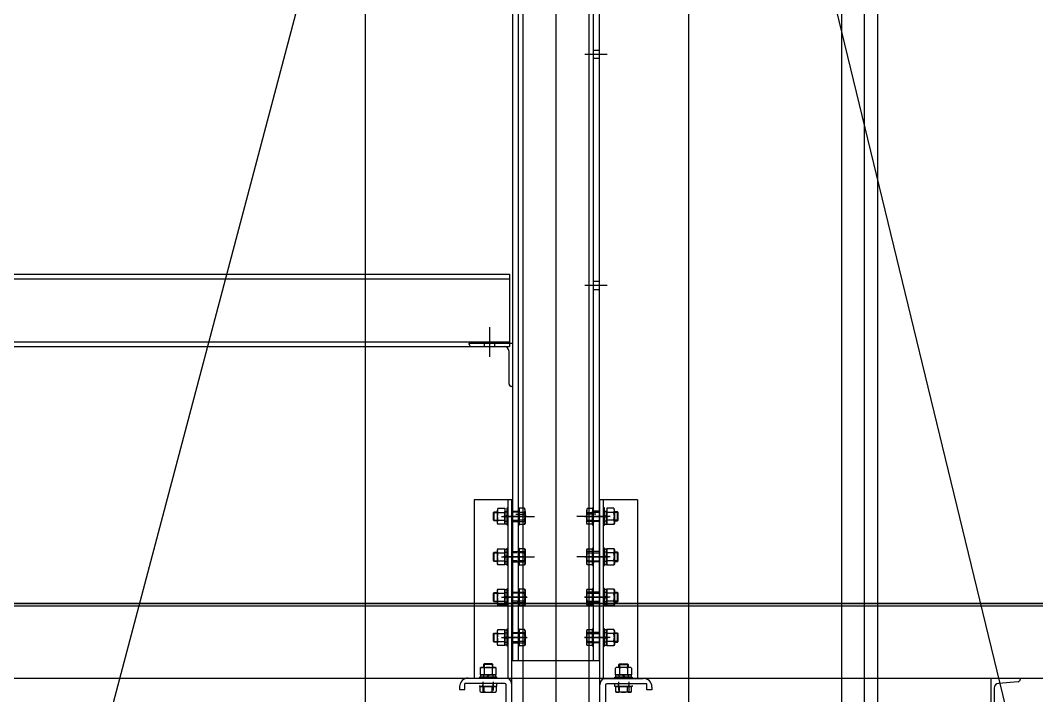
# Model space of a CAD drawing. Header units: millimetres. Extents: x 0 to 356400, y 0 to 68257.
# Drawn here: x 290461 to 292222, y 40379 to 41548 of the extents above; entities that cross this region are included whole.
import ezdxf

# ---------------------------------------------------------------- set-up
doc = ezdxf.new("R2010")
doc.units = ezdxf.units.MM
doc.header["$LTSCALE"] = 75
doc.linetypes.add('CEN', pattern=[62, 60, -1, 0, -1])
doc.linetypes.add('주단면도-1$0$CEN', pattern=[62, 60, -1, 0, -1])
for name, color, linetype in [('8', 8, 'Continuous'), ('A-CEN', 1, 'CEN'), ('주단면도-1$0$A-FLOR-OPEN-BELO', 6, '주단면도-1$0$CEN')]:
    doc.layers.add(name, color=color, linetype=linetype)

# ---------------------------------------------------------------- blocks, each defined once
blk = doc.blocks.new('G$C90CD5245')
at = {"layer": '8', "linetype": 'Continuous'}
for p, q in [((4970.4, 22527.3), (4970.4, 7088.8, -51500)), ((5530.3, 22490.3, 0), (5530.3, 1241.5, -51449.9)), ((5835.3, 1222.8, -51500), (5835.3, 22490.3, 0)), ((5530.3, 22390.3, 0), (5530.3, 1241.5, 0)), ((5835.3, 1241.5, 0), (5835.3, 22390.3, 0)), ((5243.4, 17819.4, -51500), (5243.4, 12179.5, -51500)), ((5300.4, 17819.4, -51500), (5300.4, 12179.5, -51500)), ((5357.4, 17819.4, -51500), (5357.4, 12179.5, -51500)), ((5795.3, 17819.4, -51500), (5795.3, 10379.9, -51500)), ((5857.3, 17819.4, -51500), (5857.3, 10379.9, -51500)), ((5243.6, 17143.3, -51500), (5243.6, 208.6, -51500)), ((5300.6, 17143.3, -51500), (5300.6, 208.6, -51500)), ((5357.6, 17143.3, -51500), (5357.6, 208.6, -51500)), ((5795.4, 17143.3, -51500), (5795.4, 259.3, -51500)), ((5857.4, 17143.3, -51500), (5857.4, 259.3, -51500)), ((5300.4, 16398.3, -51500), (5300.4, 12047.2, -51500)), ((5225.4, 16309.6, -51500), (5225.4, 12080, -51500)), ((5235.4, 16309.6, -51500), (5235.4, 12080, -51500)), ((5365.4, 16309.6, -51500), (5365.4, 12080, -51500)), ((5375.4, 16309.6, -51500), (5375.4, 12080, -51500)), ((5415.4, 14730, -51500), (6079.4, 12000, -51500)), ((5365.4, 13137, -51500), (5375.4, 13137, -51500)), ((5350.6, 13130, -51500), (5389.3, 13130, -51500)), ((5365.4, 13123, -51500), (5375.4, 13123, -51500)), ((3280.4, 12749, -51500), (5220.4, 12749, -51500)), ((5220.4, 12749, -51500), (5220.4, 12624, -51500)), ((3280.4, 12741, -51500), (5220.4, 12741, -51500)), ((5350.6, 12730, -51500), (5389.3, 12730, -51500)), ((5365.4, 12737, -51500), (5375.4, 12737, -51500)), ((5365.4, 12723, -51500), (5375.4, 12723, -51500)), ((5185.4, 12657.7, -51500), (5185.4, 12605.9, -51500)), ((3280.4, 12632, -51500), (5220.4, 12632, -51500)), ((3280.4, 12624, -51500), (5220.4, 12624, -51500)), ((5150.4, 12628, -51500), (5150.4, 12630, -51500)), ((5150.4, 12630, -51500), (5225.4, 12630, -51500)), ((5176.4, 12630, -51500), (5176.4, 12624, -51500)), ((5194.4, 12630, -51500), (5194.4, 12624, -51500)), ((5219.4, 12559, -51500), (5219.4, 12615.5, -51500)), ((5225.4, 12555, -51500), (5223.4, 12555, -51500)), ((5159, 12358.8, -51500), (5159, 12049.5, -51500)), ((5224, 12358.8, -51500), (5159, 12358.8, -51500)), ((5218, 12049.6, -51500), (5218, 12358.8, -51500)), ((5224, 12038.8, -51500), (5224, 12358.8, -51500)), ((5441.9, 12358.8, -51500), (5376.9, 12358.8, -51500)), ((5376.9, 12038.8, -51500), (5376.9, 12358.8, -51500)), ((5382.9, 12049.1, -51500), (5382.9, 12358.8, -51500)), ((5441.9, 12358.8, -51500), (5441.9, 12049.5, -51500)), ((5200.1, 12343.9, -51500), (5199.1, 12337, -51500)), ((5200.1, 12343.9, -51500), (5212.1, 12343.9, -51500)), ((5212.1, 12343.9, -51500), (5212.1, 12316.2, -51500)), ((5216.1, 12315, -51500), (5216.1, 12345, -51500)), ((5216.1, 12345, -51500), (5218, 12345, -51500)), ((5235.4, 12345, -51500), (5237.2, 12345, -51500)), ((5237.2, 12345, -51500), (5237.2, 12315, -51500)), ((5237.2, 12343.9, -51500), (5237.2, 12316.2, -51500)), ((5246.1, 12343.9, -51500), (5237.2, 12343.9, -51500)), ((5246.1, 12343.9, -51500), (5247.2, 12337, -51500)), ((5354.8, 12343.9, -51500), (5353.7, 12337, -51500)), ((5354.8, 12343.9, -51500), (5363.7, 12343.9, -51500)), ((5365.4, 12345, -51500), (5363.7, 12345, -51500)), ((5363.7, 12345, -51500), (5363.7, 12315, -51500)), ((5363.7, 12343.9, -51500), (5363.7, 12316.2, -51500)), ((5384.8, 12345, -51500), (5382.9, 12345, -51500)), ((5384.8, 12315, -51500), (5384.8, 12345, -51500)), ((5388.8, 12343.9, -51500), (5388.8, 12316.2, -51500)), ((5400.8, 12343.9, -51500), (5388.8, 12343.9, -51500)), ((5400.8, 12343.9, -51500), (5401.8, 12337, -51500)), ((5192.7, 12336.9, -51500), (5193.8, 12338, -51500)), ((5192.7, 12323.1, -51500), (5192.7, 12336.9, -51500)), ((5192.7, 12336.9, -51500), (5199.1, 12336.9, -51500)), ((5193.8, 12322, -51500), (5192.7, 12323.1, -51500)), ((5192.7, 12323.1, -51500), (5199.1, 12323.1, -51500)), ((5193.8, 12322, -51500), (5193.8, 12338, -51500)), ((5193.8, 12338, -51500), (5199.1, 12338, -51500)), ((5199.1, 12322, -51500), (5193.8, 12322, -51500)), ((5199.1, 12337, -51500), (5199.1, 12318, -51500)), ((5200.1, 12336.9, -51500), (5212.1, 12336.9, -51500)), ((5200.1, 12323.1, -51500), (5212.1, 12323.1, -51500)), ((5206.1, 12330, -51500), (5250.7, 12330, -51500)), ((5248.4, 12330, -51500), (5209.7, 12330, -51500)), ((5248.4, 12330, -51500), (5209.7, 12330, -51500)), ((5250.3, 12330, -51500), (5211.6, 12330, -51500)), ((5250.3, 12330, -51500), (5211.6, 12330, -51500)), ((5212.1, 12338.3, -51500), (5216.1, 12338.3, -51500)), ((5212.1, 12316.7, -51500), (5212.1, 12338.3, -51500)), ((5212.1, 12338.1, -51500), (5216.1, 12338.1, -51500)), ((5212.1, 12328.7, -51500), (5216.1, 12332.7, -51500)), ((5212.1, 12327.4, -51500), (5216.1, 12331.4, -51500)), ((5212.1, 12321.9, -51500), (5216.1, 12321.9, -51500)), ((5216.1, 12338.3, -51500), (5216.1, 12316.7, -51500)), ((5216.1, 12334, -51500), (5218, 12334, -51500)), ((5219.2, 12330, -51500), (5263.8, 12330, -51500)), ((5233.5, 12337, -51500), (5223.5, 12337, -51500)), ((5233.5, 12337, -51500), (5223.5, 12337, -51500)), ((5233.5, 12323, -51500), (5223.5, 12323, -51500)), ((5233.5, 12323, -51500), (5223.5, 12323, -51500)), ((5225.4, 12339, -51500), (5235.4, 12339, -51500)), ((5235.4, 12337, -51500), (5225.4, 12337, -51500)), ((5235.4, 12337, -51500), (5225.4, 12337, -51500)), ((5235.4, 12323, -51500), (5225.4, 12323, -51500)), ((5235.4, 12323, -51500), (5225.4, 12323, -51500)), ((5231.1, 12334, -51500), (5241.1, 12334, -51500)), ((5237.2, 12334, -51500), (5234.9, 12334, -51500)), ((5237, 12334, -51500), (5247.3, 12334, -51500)), ((5237.2, 12316.7, -51500), (5237.2, 12338.3, -51500)), ((5246.1, 12336.9, -51500), (5237.2, 12336.9, -51500)), ((5246.1, 12323.1, -51500), (5237.2, 12323.1, -51500)), ((5247.2, 12337, -51500), (5247.2, 12318, -51500)), ((5381.7, 12330, -51500), (5337.1, 12330, -51500)), ((5394.8, 12330, -51500), (5350.2, 12330, -51500)), ((5350.6, 12330, -51500), (5389.3, 12330, -51500)), ((5350.6, 12330, -51500), (5389.3, 12330, -51500)), ((5352.5, 12330, -51500), (5391.2, 12330, -51500)), ((5352.5, 12330, -51500), (5391.2, 12330, -51500)), ((5363.9, 12334, -51500), (5353.5, 12334, -51500)), ((5353.7, 12337, -51500), (5353.7, 12318, -51500)), ((5354.8, 12336.9, -51500), (5363.7, 12336.9, -51500)), ((5354.8, 12323.1, -51500), (5363.7, 12323.1, -51500)), ((5369.8, 12334, -51500), (5359.8, 12334, -51500)), ((5363.7, 12316.7, -51500), (5363.7, 12338.3, -51500)), ((5363.7, 12334, -51500), (5366, 12334, -51500)), ((5375.4, 12339, -51500), (5365.4, 12339, -51500)), ((5365.4, 12337, -51500), (5375.4, 12337, -51500)), ((5365.4, 12337, -51500), (5375.4, 12337, -51500)), ((5365.4, 12323, -51500), (5375.4, 12323, -51500)), ((5365.4, 12323, -51500), (5375.4, 12323, -51500)), ((5367.4, 12337, -51500), (5377.4, 12337, -51500)), ((5367.4, 12337, -51500), (5377.4, 12337, -51500)), ((5367.4, 12323, -51500), (5377.4, 12323, -51500)), ((5367.4, 12323, -51500), (5377.4, 12323, -51500)), ((5384.8, 12334, -51500), (5382.9, 12334, -51500)), ((5384.8, 12338.3, -51500), (5384.8, 12316.7, -51500)), ((5388.8, 12338.3, -51500), (5384.8, 12338.3, -51500)), ((5388.8, 12338.1, -51500), (5384.8, 12338.1, -51500)), ((5388.8, 12328.7, -51500), (5384.8, 12332.7, -51500)), ((5388.8, 12327.4, -51500), (5384.8, 12331.4, -51500)), ((5388.8, 12321.9, -51500), (5384.8, 12321.9, -51500)), ((5388.8, 12316.7, -51500), (5388.8, 12338.3, -51500)), ((5400.8, 12336.9, -51500), (5388.8, 12336.9, -51500)), ((5400.8, 12323.1, -51500), (5388.8, 12323.1, -51500)), ((5407.1, 12338, -51500), (5401.8, 12338, -51500)), ((5401.8, 12337, -51500), (5401.8, 12318, -51500)), ((5408.2, 12336.9, -51500), (5401.8, 12336.9, -51500)), ((5408.2, 12323.1, -51500), (5401.8, 12323.1, -51500)), ((5401.8, 12322, -51500), (5407.1, 12322, -51500)), ((5408.2, 12336.9, -51500), (5407.1, 12338, -51500)), ((5407.1, 12322, -51500), (5407.1, 12338, -51500)), ((5407.1, 12322, -51500), (5408.2, 12323.1, -51500)), ((5408.2, 12323.1, -51500), (5408.2, 12336.9, -51500)), ((5199.1, 12318, -51500), (5200.1, 12316.2, -51500)), ((5212.1, 12316.2, -51500), (5200.1, 12316.2, -51500)), ((5216.1, 12316.7, -51500), (5212.1, 12316.7, -51500)), ((5216.1, 12321, -51500), (5218, 12321, -51500)), ((5218, 12315, -51500), (5216.1, 12315, -51500)), ((5225.4, 12321, -51500), (5235.4, 12321, -51500)), ((5231.1, 12321, -51500), (5241.1, 12321, -51500)), ((5237.2, 12321, -51500), (5233.3, 12321, -51500)), ((5237.2, 12315, -51500), (5235, 12315, -51500)), ((5237, 12321, -51500), (5245.8, 12321, -51500)), ((5237.2, 12316.2, -51500), (5246.1, 12316.2, -51500)), ((5247.2, 12318, -51500), (5246.1, 12316.2, -51500)), ((5353.7, 12318, -51500), (5354.8, 12316.2, -51500)), ((5363.7, 12316.2, -51500), (5354.8, 12316.2, -51500)), ((5363.9, 12321, -51500), (5355.1, 12321, -51500)), ((5369.8, 12321, -51500), (5359.8, 12321, -51500)), ((5363.7, 12321, -51500), (5367.5, 12321, -51500)), ((5363.7, 12315, -51500), (5365.9, 12315, -51500)), ((5375.4, 12321, -51500), (5365.4, 12321, -51500)), ((5384.8, 12321, -51500), (5382.9, 12321, -51500)), ((5382.9, 12315, -51500), (5384.8, 12315, -51500)), ((5384.8, 12316.7, -51500), (5388.8, 12316.7, -51500)), ((5388.8, 12316.2, -51500), (5400.8, 12316.2, -51500)), ((5401.8, 12318, -51500), (5400.8, 12316.2, -51500)), ((5200.1, 12273.9, -51500), (5199.1, 12272, -51500)), ((5199.1, 12272, -51500), (5199.1, 12248, -51500)), ((5200.1, 12273.9, -51500), (5212.1, 12273.9, -51500)), ((5212.1, 12273.9, -51500), (5212.1, 12246.2, -51500)), ((5212.1, 12246.7, -51500), (5212.1, 12273.3, -51500)), ((5212.1, 12273.3, -51500), (5216.1, 12273.3, -51500)), ((5216.1, 12245, -51500), (5216.1, 12275, -51500)), ((5216.1, 12275, -51500), (5218, 12275, -51500)), ((5216.1, 12273.3, -51500), (5216.1, 12246.7, -51500)), ((5216.1, 12269, -51500), (5218, 12269, -51500)), ((5225.4, 12269, -51500), (5235.4, 12269, -51500)), ((5231.1, 12269, -51500), (5241.1, 12269, -51500)), ((5237.2, 12269, -51500), (5234.9, 12269, -51500)), ((5235.4, 12275, -51500), (5237.2, 12275, -51500)), ((5237, 12269, -51500), (5247.3, 12269, -51500)), ((5237.2, 12275, -51500), (5237.2, 12245, -51500)), ((5246.1, 12273.9, -51500), (5237.2, 12273.9, -51500)), ((5237.2, 12273.9, -51500), (5237.2, 12246.2, -51500)), ((5237.2, 12246.7, -51500), (5237.2, 12273.3, -51500)), ((5246.1, 12273.9, -51500), (5247.2, 12272, -51500)), ((5247.2, 12272, -51500), (5247.2, 12248, -51500)), ((5363.9, 12269, -51500), (5353.5, 12269, -51500)), ((5354.8, 12273.9, -51500), (5353.7, 12272, -51500)), ((5353.7, 12272, -51500), (5353.7, 12248, -51500)), ((5354.8, 12273.9, -51500), (5363.7, 12273.9, -51500)), ((5369.8, 12269, -51500), (5359.8, 12269, -51500)), ((5363.7, 12275, -51500), (5363.7, 12245, -51500)), ((5365.4, 12275, -51500), (5363.7, 12275, -51500)), ((5363.7, 12273.9, -51500), (5363.7, 12246.2, -51500)), ((5363.7, 12246.7, -51500), (5363.7, 12273.3, -51500)), ((5363.7, 12269, -51500), (5366, 12269, -51500)), ((5375.4, 12269, -51500), (5365.4, 12269, -51500)), ((5384.8, 12275, -51500), (5382.9, 12275, -51500)), ((5384.8, 12269, -51500), (5382.9, 12269, -51500)), ((5384.8, 12245, -51500), (5384.8, 12275, -51500)), ((5388.8, 12273.3, -51500), (5384.8, 12273.3, -51500)), ((5384.8, 12273.3, -51500), (5384.8, 12246.7, -51500)), ((5388.8, 12273.9, -51500), (5388.8, 12246.2, -51500)), ((5400.8, 12273.9, -51500), (5388.8, 12273.9, -51500)), ((5388.8, 12246.7, -51500), (5388.8, 12273.3, -51500)), ((5400.8, 12273.9, -51500), (5401.8, 12272, -51500)), ((5401.8, 12272, -51500), (5401.8, 12248, -51500)), ((5192.7, 12266.9, -51500), (5193.8, 12268, -51500)), ((5192.7, 12253.1, -51500), (5192.7, 12266.9, -51500)), ((5192.7, 12266.9, -51500), (5199.1, 12266.9, -51500)), ((5193.8, 12252, -51500), (5192.7, 12253.1, -51500)), ((5192.7, 12253.1, -51500), (5199.1, 12253.1, -51500)), ((5193.8, 12252, -51500), (5193.8, 12268, -51500)), ((5193.8, 12268, -51500), (5199.1, 12268, -51500)), ((5199.1, 12252, -51500), (5193.8, 12252, -51500)), ((5200.1, 12266.9, -51500), (5212.1, 12266.9, -51500)), ((5200.1, 12253.1, -51500), (5212.1, 12253.1, -51500)), ((5206.1, 12260, -51500), (5250.7, 12260, -51500)), ((5248.4, 12260, -51500), (5209.7, 12260, -51500)), ((5248.4, 12260, -51500), (5209.7, 12260, -51500)), ((5212.1, 12268.1, -51500), (5216.1, 12268.1, -51500)), ((5212.1, 12258.7, -51500), (5216.1, 12262.7, -51500)), ((5212.1, 12257.4, -51500), (5216.1, 12261.4, -51500)), ((5212.1, 12251.9, -51500), (5216.1, 12251.9, -51500)), ((5219.2, 12260, -51500), (5263.8, 12260, -51500)), ((5233.5, 12267, -51500), (5223.5, 12267, -51500)), ((5233.5, 12267, -51500), (5223.5, 12267, -51500)), ((5233.5, 12253, -51500), (5223.5, 12253, -51500)), ((5233.5, 12253, -51500), (5223.5, 12253, -51500)), ((5246.1, 12266.9, -51500), (5237.2, 12266.9, -51500)), ((5246.1, 12253.1, -51500), (5237.2, 12253.1, -51500)), ((5381.7, 12260, -51500), (5337.1, 12260, -51500)), ((5394.8, 12260, -51500), (5350.2, 12260, -51500)), ((5350.6, 12260, -51500), (5389.3, 12260, -51500)), ((5352.5, 12260, -51500), (5391.2, 12260, -51500)), ((5352.5, 12260, -51500), (5391.2, 12260, -51500)), ((5354.8, 12266.9, -51500), (5363.7, 12266.9, -51500)), ((5354.8, 12253.1, -51500), (5363.7, 12253.1, -51500)), ((5365.4, 12267, -51500), (5375.4, 12267, -51500)), ((5365.4, 12253, -51500), (5375.4, 12253, -51500)), ((5367.4, 12267, -51500), (5377.4, 12267, -51500)), ((5367.4, 12267, -51500), (5377.4, 12267, -51500)), ((5367.4, 12253, -51500), (5377.4, 12253, -51500)), ((5367.4, 12253, -51500), (5377.4, 12253, -51500)), ((5388.8, 12268.1, -51500), (5384.8, 12268.1, -51500)), ((5388.8, 12258.7, -51500), (5384.8, 12262.7, -51500)), ((5388.8, 12257.4, -51500), (5384.8, 12261.4, -51500)), ((5388.8, 12251.9, -51500), (5384.8, 12251.9, -51500)), ((5400.8, 12266.9, -51500), (5388.8, 12266.9, -51500)), ((5400.8, 12253.1, -51500), (5388.8, 12253.1, -51500)), ((5407.1, 12268, -51500), (5401.8, 12268, -51500)), ((5408.2, 12266.9, -51500), (5401.8, 12266.9, -51500)), ((5408.2, 12253.1, -51500), (5401.8, 12253.1, -51500)), ((5401.8, 12252, -51500), (5407.1, 12252, -51500)), ((5408.2, 12266.9, -51500), (5407.1, 12268, -51500)), ((5407.1, 12252, -51500), (5407.1, 12268, -51500)), ((5407.1, 12252, -51500), (5408.2, 12253.1, -51500)), ((5408.2, 12253.1, -51500), (5408.2, 12266.9, -51500)), ((5199.1, 12248, -51500), (5200.1, 12246.2, -51500)), ((5212.1, 12246.2, -51500), (5200.1, 12246.2, -51500)), ((5216.1, 12246.7, -51500), (5212.1, 12246.7, -51500)), ((5216.1, 12251, -51500), (5218, 12251, -51500)), ((5218, 12245, -51500), (5216.1, 12245, -51500)), ((5225.4, 12251, -51500), (5235.4, 12251, -51500)), ((5231.1, 12251, -51500), (5241.1, 12251, -51500)), ((5237.2, 12251, -51500), (5233.3, 12251, -51500)), ((5237.2, 12245, -51500), (5235, 12245, -51500)), ((5237, 12251, -51500), (5245.8, 12251, -51500)), ((5237.2, 12246.2, -51500), (5246.1, 12246.2, -51500)), ((5247.2, 12248, -51500), (5246.1, 12246.2, -51500)), ((5353.7, 12248, -51500), (5354.8, 12246.2, -51500)), ((5363.7, 12246.2, -51500), (5354.8, 12246.2, -51500)), ((5363.9, 12251, -51500), (5355.1, 12251, -51500)), ((5369.8, 12251, -51500), (5359.8, 12251, -51500)), ((5363.7, 12251, -51500), (5367.5, 12251, -51500)), ((5363.7, 12245, -51500), (5365.9, 12245, -51500)), ((5375.4, 12251, -51500), (5365.4, 12251, -51500)), ((5384.8, 12251, -51500), (5382.9, 12251, -51500)), ((5382.9, 12245, -51500), (5384.8, 12245, -51500)), ((5384.8, 12246.7, -51500), (5388.8, 12246.7, -51500)), ((5388.8, 12246.2, -51500), (5400.8, 12246.2, -51500)), ((5401.8, 12248, -51500), (5400.8, 12246.2, -51500)), ((5200.1, 12203.9, -51500), (5199.1, 12202, -51500)), ((5199.1, 12202, -51500), (5199.1, 12178, -51500)), ((5200.1, 12203.9, -51500), (5212.1, 12203.9, -51500)), ((5212.1, 12203.9, -51500), (5212.1, 12176.2, -51500)), ((5212.1, 12203.3, -51500), (5216.1, 12203.3, -51500)), ((5212.1, 12176.7, -51500), (5212.1, 12203.3, -51500)), ((5216.1, 12205, -51500), (5218, 12205, -51500)), ((5216.1, 12175, -51500), (5216.1, 12205, -51500)), ((5216.1, 12203.3, -51500), (5216.1, 12176.7, -51500)), ((5216.1, 12199, -51500), (5218, 12199, -51500)), ((5225.4, 12199, -51500), (5235.4, 12199, -51500)), ((5231.1, 12199, -51500), (5241.1, 12199, -51500)), ((5237.2, 12199, -51500), (5234.9, 12199, -51500)), ((5235.4, 12205, -51500), (5237.2, 12205, -51500)), ((5237, 12199, -51500), (5247.3, 12199, -51500)), ((5237.2, 12205, -51500), (5237.2, 12175, -51500)), ((5237.2, 12203.9, -51500), (5237.2, 12176.2, -51500)), ((5246.1, 12203.9, -51500), (5237.2, 12203.9, -51500)), ((5237.2, 12176.7, -51500), (5237.2, 12203.3, -51500)), ((5246.1, 12203.9, -51500), (5247.2, 12202, -51500)), ((5247.2, 12202, -51500), (5247.2, 12178, -51500)), ((5363.9, 12199, -51500), (5353.5, 12199, -51500)), ((5354.8, 12203.9, -51500), (5353.7, 12202, -51500)), ((5353.7, 12202, -51500), (5353.7, 12178, -51500)), ((5354.8, 12203.9, -51500), (5363.7, 12203.9, -51500)), ((5369.8, 12199, -51500), (5359.8, 12199, -51500)), ((5363.7, 12205, -51500), (5363.7, 12175, -51500)), ((5365.4, 12205, -51500), (5363.7, 12205, -51500)), ((5363.7, 12203.9, -51500), (5363.7, 12176.2, -51500)), ((5363.7, 12176.7, -51500), (5363.7, 12203.3, -51500)), ((5363.7, 12199, -51500), (5366, 12199, -51500)), ((5375.4, 12199, -51500), (5365.4, 12199, -51500)), ((5384.8, 12205, -51500), (5382.9, 12205, -51500)), ((5384.8, 12199, -51500), (5382.9, 12199, -51500)), ((5384.8, 12175, -51500), (5384.8, 12205, -51500)), ((5388.8, 12203.3, -51500), (5384.8, 12203.3, -51500)), ((5384.8, 12203.3, -51500), (5384.8, 12176.7, -51500)), ((5400.8, 12203.9, -51500), (5388.8, 12203.9, -51500)), ((5388.8, 12203.9, -51500), (5388.8, 12176.2, -51500)), ((5388.8, 12176.7, -51500), (5388.8, 12203.3, -51500)), ((5400.8, 12203.9, -51500), (5401.8, 12202, -51500)), ((5401.8, 12202, -51500), (5401.8, 12178, -51500)), ((5192.7, 12196.9, -51500), (5193.8, 12198, -51500)), ((5192.7, 12196.9, -51500), (5199.1, 12196.9, -51500)), ((5192.7, 12183.1, -51500), (5192.7, 12196.9, -51500)), ((5192.7, 12183.1, -51500), (5199.1, 12183.1, -51500)), ((5193.8, 12182, -51500), (5192.7, 12183.1, -51500)), ((5193.8, 12198, -51500), (5199.1, 12198, -51500)), ((5193.8, 12182, -51500), (5193.8, 12198, -51500)), ((5199.1, 12182, -51500), (5193.8, 12182, -51500)), ((5200.1, 12196.9, -51500), (5212.1, 12196.9, -51500)), ((5200.1, 12183.1, -51500), (5212.1, 12183.1, -51500)), ((5206.1, 12190, -51500), (5250.7, 12190, -51500)), ((5248.4, 12190, -51500), (5209.7, 12190, -51500)), ((5248.4, 12190, -51500), (5209.7, 12190, -51500)), ((5250.3, 12190, -51500), (5211.6, 12190, -51500)), ((5250.3, 12190, -51500), (5211.6, 12190, -51500)), ((5212.1, 12198.1, -51500), (5216.1, 12198.1, -51500)), ((5212.1, 12188.7, -51500), (5216.1, 12192.7, -51500)), ((5212.1, 12187.4, -51500), (5216.1, 12191.4, -51500)), ((5212.1, 12181.9, -51500), (5216.1, 12181.9, -51500)), ((5216.1, 12181, -51500), (5218, 12181, -51500)), ((5233.5, 12197, -51500), (5223.5, 12197, -51500)), ((5233.5, 12197, -51500), (5223.5, 12197, -51500)), ((5233.5, 12183, -51500), (5223.5, 12183, -51500)), ((5233.5, 12183, -51500), (5223.5, 12183, -51500)), ((5235.4, 12197, -51500), (5225.4, 12197, -51500)), ((5235.4, 12197, -51500), (5225.4, 12197, -51500)), ((5235.4, 12183, -51500), (5225.4, 12183, -51500)), ((5235.4, 12183, -51500), (5225.4, 12183, -51500)), ((5225.4, 12181, -51500), (5235.4, 12181, -51500)), ((5231.1, 12181, -51500), (5241.1, 12181, -51500)), ((5237.2, 12181, -51500), (5233.3, 12181, -51500)), ((5237, 12181, -51500), (5245.8, 12181, -51500)), ((5246.1, 12196.9, -51500), (5237.2, 12196.9, -51500)), ((5246.1, 12183.1, -51500), (5237.2, 12183.1, -51500)), ((5394.8, 12190, -51500), (5350.2, 12190, -51500)), ((5350.6, 12190, -51500), (5389.3, 12190, -51500)), ((5350.6, 12190, -51500), (5389.3, 12190, -51500)), ((5350.6, 12190, -51500), (5389.3, 12190, -51500)), ((5352.5, 12190, -51500), (5391.2, 12190, -51500)), ((5352.5, 12190, -51500), (5391.2, 12190, -51500)), ((5354.8, 12196.9, -51500), (5363.7, 12196.9, -51500)), ((5354.8, 12183.1, -51500), (5363.7, 12183.1, -51500)), ((5363.9, 12181, -51500), (5355.1, 12181, -51500)), ((5369.8, 12181, -51500), (5359.8, 12181, -51500)), ((5363.7, 12181, -51500), (5367.5, 12181, -51500)), ((5365.4, 12197, -51500), (5375.4, 12197, -51500)), ((5365.4, 12197, -51500), (5375.4, 12197, -51500)), ((5365.4, 12197, -51500), (5375.4, 12197, -51500)), ((5365.4, 12183, -51500), (5375.4, 12183, -51500)), ((5365.4, 12183, -51500), (5375.4, 12183, -51500)), ((5365.4, 12183, -51500), (5375.4, 12183, -51500)), ((5375.4, 12181, -51500), (5365.4, 12181, -51500)), ((5367.4, 12197, -51500), (5377.4, 12197, -51500)), ((5367.4, 12197, -51500), (5377.4, 12197, -51500)), ((5367.4, 12183, -51500), (5377.4, 12183, -51500)), ((5367.4, 12183, -51500), (5377.4, 12183, -51500)), ((5384.8, 12181, -51500), (5382.9, 12181, -51500)), ((5388.8, 12198.1, -51500), (5384.8, 12198.1, -51500)), ((5388.8, 12188.7, -51500), (5384.8, 12192.7, -51500)), ((5388.8, 12187.4, -51500), (5384.8, 12191.4, -51500)), ((5388.8, 12181.9, -51500), (5384.8, 12181.9, -51500)), ((5400.8, 12196.9, -51500), (5388.8, 12196.9, -51500)), ((5400.8, 12183.1, -51500), (5388.8, 12183.1, -51500)), ((5407.1, 12198, -51500), (5401.8, 12198, -51500)), ((5408.2, 12196.9, -51500), (5401.8, 12196.9, -51500)), ((5408.2, 12183.1, -51500), (5401.8, 12183.1, -51500)), ((5401.8, 12182, -51500), (5407.1, 12182, -51500)), ((5407.1, 12182, -51500), (5407.1, 12198, -51500)), ((5408.2, 12196.9, -51500), (5407.1, 12198, -51500)), ((5407.1, 12182, -51500), (5408.2, 12183.1, -51500)), ((5408.2, 12183.1, -51500), (5408.2, 12196.9, -51500)), ((6979.4, 12179.5, -51500), (1750.4, 12179.1, -51500)), ((1755.5, 12174.6, -51500), (6979.4, 12175, -51500)), ((5199.1, 12178, -51500), (5200.1, 12176.2, -51500)), ((5212.1, 12176.2, -51500), (5200.1, 12176.2, -51500)), ((5216.1, 12176.7, -51500), (5212.1, 12176.7, -51500)), ((5218, 12175, -51500), (5216.1, 12175, -51500)), ((5237.2, 12175, -51500), (5235, 12175, -51500)), ((5237.2, 12176.2, -51500), (5246.1, 12176.2, -51500)), ((5247.2, 12178, -51500), (5246.1, 12176.2, -51500)), ((5353.7, 12178, -51500), (5354.8, 12176.2, -51500)), ((5363.7, 12176.2, -51500), (5354.8, 12176.2, -51500)), ((5363.7, 12175, -51500), (5365.9, 12175, -51500)), ((5382.9, 12175, -51500), (5384.8, 12175, -51500)), ((5384.8, 12176.7, -51500), (5388.8, 12176.7, -51500)), ((5388.8, 12176.2, -51500), (5400.8, 12176.2, -51500)), ((5401.8, 12178, -51500), (5400.8, 12176.2, -51500)), ((5200.1, 12133.9, -51500), (5199.1, 12132, -51500)), ((5199.1, 12132, -51500), (5199.1, 12108, -51500)), ((5200.1, 12133.9, -51500), (5212.1, 12133.9, -51500)), ((5212.1, 12133.9, -51500), (5212.1, 12106.2, -51500)), ((5212.1, 12133.3, -51500), (5216.1, 12133.3, -51500)), ((5212.1, 12106.7, -51500), (5212.1, 12133.3, -51500)), ((5212.1, 12128.1, -51500), (5216.1, 12128.1, -51500)), ((5216.1, 12105, -51500), (5216.1, 12135, -51500)), ((5216.1, 12135, -51500), (5218, 12135, -51500)), ((5216.1, 12133.3, -51500), (5216.1, 12106.7, -51500)), ((5216.1, 12129, -51500), (5218, 12129, -51500)), ((5225.4, 12129, -51500), (5235.4, 12129, -51500)), ((5231.1, 12129, -51500), (5241.1, 12129, -51500)), ((5237.2, 12129, -51500), (5234.9, 12129, -51500)), ((5235.4, 12135, -51500), (5237.2, 12135, -51500)), ((5237, 12129, -51500), (5247.3, 12129, -51500)), ((5237.2, 12135, -51500), (5237.2, 12105, -51500)), ((5237.2, 12133.9, -51500), (5237.2, 12106.2, -51500)), ((5246.1, 12133.9, -51500), (5237.2, 12133.9, -51500)), ((5237.2, 12106.7, -51500), (5237.2, 12133.3, -51500)), ((5246.1, 12133.9, -51500), (5247.2, 12132, -51500)), ((5247.2, 12132, -51500), (5247.2, 12108, -51500)), ((5363.9, 12129, -51500), (5353.5, 12129, -51500)), ((5354.8, 12133.9, -51500), (5353.7, 12132, -51500)), ((5353.7, 12132, -51500), (5353.7, 12108, -51500)), ((5354.8, 12133.9, -51500), (5363.7, 12133.9, -51500)), ((5369.8, 12129, -51500), (5359.8, 12129, -51500)), ((5363.7, 12135, -51500), (5363.7, 12105, -51500)), ((5365.4, 12135, -51500), (5363.7, 12135, -51500)), ((5363.7, 12133.9, -51500), (5363.7, 12106.2, -51500)), ((5363.7, 12106.7, -51500), (5363.7, 12133.3, -51500)), ((5363.7, 12129, -51500), (5366, 12129, -51500)), ((5375.4, 12129, -51500), (5365.4, 12129, -51500)), ((5384.8, 12135, -51500), (5382.9, 12135, -51500)), ((5384.8, 12129, -51500), (5382.9, 12129, -51500)), ((5384.8, 12105, -51500), (5384.8, 12135, -51500)), ((5388.8, 12133.3, -51500), (5384.8, 12133.3, -51500)), ((5384.8, 12133.3, -51500), (5384.8, 12106.7, -51500)), ((5388.8, 12128.1, -51500), (5384.8, 12128.1, -51500)), ((5400.8, 12133.9, -51500), (5388.8, 12133.9, -51500)), ((5388.8, 12133.9, -51500), (5388.8, 12106.2, -51500)), ((5388.8, 12106.7, -51500), (5388.8, 12133.3, -51500)), ((5400.8, 12133.9, -51500), (5401.8, 12132, -51500)), ((5401.8, 12132, -51500), (5401.8, 12108, -51500)), ((5192.7, 12126.9, -51500), (5193.8, 12128, -51500)), ((5192.7, 12126.9, -51500), (5199.1, 12126.9, -51500)), ((5192.7, 12113.1, -51500), (5192.7, 12126.9, -51500)), ((5193.8, 12112, -51500), (5192.7, 12113.1, -51500)), ((5192.7, 12113.1, -51500), (5199.1, 12113.1, -51500)), ((5193.8, 12112, -51500), (5193.8, 12128, -51500)), ((5193.8, 12128, -51500), (5199.1, 12128, -51500)), ((5199.1, 12112, -51500), (5193.8, 12112, -51500)), ((5200.1, 12126.9, -51500), (5212.1, 12126.9, -51500)), ((5200.1, 12113.1, -51500), (5212.1, 12113.1, -51500)), ((5206.1, 12120, -51500), (5250.7, 12120, -51500)), ((5248.4, 12120, -51500), (5209.7, 12120, -51500)), ((5248.4, 12120, -51500), (5209.7, 12120, -51500)), ((5250.3, 12120, -51500), (5211.6, 12120, -51500)), ((5250.3, 12120, -51500), (5211.6, 12120, -51500)), ((5212.1, 12118.7, -51500), (5216.1, 12122.7, -51500)), ((5212.1, 12117.4, -51500), (5216.1, 12121.4, -51500)), ((5212.1, 12111.9, -51500), (5216.1, 12111.9, -51500)), ((5216.1, 12111, -51500), (5218, 12111, -51500)), ((5233.5, 12127, -51500), (5223.5, 12127, -51500)), ((5233.5, 12127, -51500), (5223.5, 12127, -51500)), ((5233.5, 12113, -51500), (5223.5, 12113, -51500)), ((5233.5, 12113, -51500), (5223.5, 12113, -51500)), ((5235.4, 12127, -51500), (5225.4, 12127, -51500)), ((5235.4, 12127, -51500), (5225.4, 12127, -51500)), ((5235.4, 12113, -51500), (5225.4, 12113, -51500)), ((5235.4, 12113, -51500), (5225.4, 12113, -51500)), ((5225.4, 12111, -51500), (5235.4, 12111, -51500)), ((5231.1, 12111, -51500), (5241.1, 12111, -51500)), ((5237.2, 12111, -51500), (5233.3, 12111, -51500)), ((5237, 12111, -51500), (5245.8, 12111, -51500)), ((5246.1, 12126.9, -51500), (5237.2, 12126.9, -51500)), ((5246.1, 12113.1, -51500), (5237.2, 12113.1, -51500)), ((5394.8, 12120, -51500), (5350.2, 12120, -51500)), ((5350.6, 12120, -51500), (5389.3, 12120, -51500)), ((5350.6, 12120, -51500), (5389.3, 12120, -51500)), ((5350.6, 12120, -51500), (5389.3, 12120, -51500)), ((5352.5, 12120, -51500), (5391.2, 12120, -51500)), ((5352.5, 12120, -51500), (5391.2, 12120, -51500)), ((5354.8, 12126.9, -51500), (5363.7, 12126.9, -51500)), ((5354.8, 12113.1, -51500), (5363.7, 12113.1, -51500)), ((5363.9, 12111, -51500), (5355.1, 12111, -51500)), ((5369.8, 12111, -51500), (5359.8, 12111, -51500)), ((5363.7, 12111, -51500), (5367.5, 12111, -51500)), ((5365.4, 12127, -51500), (5375.4, 12127, -51500)), ((5365.4, 12127, -51500), (5375.4, 12127, -51500)), ((5365.4, 12127, -51500), (5375.4, 12127, -51500)), ((5365.4, 12113, -51500), (5375.4, 12113, -51500)), ((5365.4, 12113, -51500), (5375.4, 12113, -51500)), ((5365.4, 12113, -51500), (5375.4, 12113, -51500)), ((5375.4, 12111, -51500), (5365.4, 12111, -51500)), ((5367.4, 12127, -51500), (5377.4, 12127, -51500)), ((5367.4, 12127, -51500), (5377.4, 12127, -51500)), ((5367.4, 12113, -51500), (5377.4, 12113, -51500)), ((5367.4, 12113, -51500), (5377.4, 12113, -51500)), ((5384.8, 12111, -51500), (5382.9, 12111, -51500)), ((5388.8, 12118.7, -51500), (5384.8, 12122.7, -51500)), ((5388.8, 12117.4, -51500), (5384.8, 12121.4, -51500)), ((5388.8, 12111.9, -51500), (5384.8, 12111.9, -51500)), ((5400.8, 12126.9, -51500), (5388.8, 12126.9, -51500)), ((5400.8, 12113.1, -51500), (5388.8, 12113.1, -51500)), ((5407.1, 12128, -51500), (5401.8, 12128, -51500)), ((5408.2, 12126.9, -51500), (5401.8, 12126.9, -51500)), ((5408.2, 12113.1, -51500), (5401.8, 12113.1, -51500)), ((5401.8, 12112, -51500), (5407.1, 12112, -51500)), ((5407.1, 12112, -51500), (5407.1, 12128, -51500)), ((5408.2, 12126.9, -51500), (5407.1, 12128, -51500)), ((5407.1, 12112, -51500), (5408.2, 12113.1, -51500)), ((5408.2, 12113.1, -51500), (5408.2, 12126.9, -51500)), ((5199.1, 12108, -51500), (5200.1, 12106.2, -51500)), ((5212.1, 12106.2, -51500), (5200.1, 12106.2, -51500)), ((5216.1, 12106.7, -51500), (5212.1, 12106.7, -51500)), ((5218, 12105, -51500), (5216.1, 12105, -51500)), ((5237.2, 12105, -51500), (5235, 12105, -51500)), ((5237.2, 12106.2, -51500), (5246.1, 12106.2, -51500)), ((5247.2, 12108, -51500), (5246.1, 12106.2, -51500)), ((5353.7, 12108, -51500), (5354.8, 12106.2, -51500)), ((5363.7, 12106.2, -51500), (5354.8, 12106.2, -51500)), ((5363.7, 12105, -51500), (5365.9, 12105, -51500)), ((5382.9, 12105, -51500), (5384.8, 12105, -51500)), ((5384.8, 12106.7, -51500), (5388.8, 12106.7, -51500)), ((5388.8, 12106.2, -51500), (5400.8, 12106.2, -51500)), ((5401.8, 12108, -51500), (5400.8, 12106.2, -51500)), ((5375.4, 12080, -51500), (5225.4, 12080, -51500)), ((5169.2, 12067.3, -51500), (5171.1, 12068.4, -51500)), ((5169.2, 12067.3, -51500), (5169.2, 12055.4, -51500)), ((5171.1, 12068.4, -51500), (5195.1, 12068.4, -51500)), ((5176.2, 12074.7, -51500), (5175.1, 12073.7, -51500)), ((5191.1, 12073.7, -51500), (5175.1, 12073.7, -51500)), ((5175.1, 12073.7, -51500), (5175.1, 12068.4, -51500)), ((5176.1, 12067.3, -51500), (5176.1, 12055.4, -51500)), ((5176.2, 12074.7, -51500), (5176.2, 12068.4, -51500)), ((5190, 12074.7, -51500), (5176.2, 12074.7, -51500)), ((5190, 12074.7, -51500), (5190, 12068.4, -51500)), ((5191.1, 12073.7, -51500), (5190, 12074.7, -51500)), ((5190, 12067.3, -51500), (5190, 12055.4, -51500)), ((5191.1, 12068.4, -51500), (5191.1, 12073.7, -51500)), ((5195.1, 12068.4, -51500), (5196.9, 12067.3, -51500)), ((5196.9, 12055.4, -51500), (5196.9, 12067.3, -51500)), ((5405.8, 12068.4, -51500), (5404, 12067.3, -51500)), ((5404, 12055.4, -51500), (5404, 12067.3, -51500)), ((5429.8, 12068.4, -51500), (5405.8, 12068.4, -51500)), ((5409.8, 12073.7, -51500), (5410.9, 12074.7, -51500)), ((5409.8, 12068.4, -51500), (5409.8, 12073.7, -51500)), ((5409.8, 12073.7, -51500), (5425.8, 12073.7, -51500)), ((5410.9, 12074.7, -51500), (5424.7, 12074.7, -51500)), ((5410.9, 12074.7, -51500), (5410.9, 12068.4, -51500)), ((5410.9, 12067.3, -51500), (5410.9, 12055.4, -51500)), ((5424.7, 12074.7, -51500), (5424.7, 12068.4, -51500)), ((5424.7, 12074.7, -51500), (5425.8, 12073.7, -51500)), ((5424.8, 12067.3, -51500), (5424.8, 12055.4, -51500)), ((5425.8, 12073.7, -51500), (5425.8, 12068.4, -51500)), ((5431.7, 12067.3, -51500), (5429.8, 12068.4, -51500)), ((5431.7, 12067.3, -51500), (5431.7, 12055.4, -51500)), ((1755.5, 12049.6, -51500), (6979.4, 12050, -51500)), ((5142.9, 12030, -51500), (5142.9, 12040.5, -51500)), ((5212.2, 12040.5, -51500), (5142.9, 12040.5, -51500)), ((5148.9, 12050, -51500), (5217.2, 12050, -51500)), ((5168.1, 12051.4, -51500), (5168.1, 12049.5, -51500)), ((5198.1, 12051.4, -51500), (5168.1, 12051.4, -51500)), ((5169.2, 12055.4, -51500), (5196.9, 12055.4, -51500)), ((5196.4, 12055.4, -51500), (5169.8, 12055.4, -51500)), ((5169.8, 12055.4, -51500), (5169.8, 12051.4, -51500)), ((5169.8, 12051.4, -51500), (5196.4, 12051.4, -51500)), ((5174.1, 12051.4, -51500), (5174.1, 12049.5, -51500)), ((5174.1, 12043.5, -51500), (5174.1, 12037.5, -51500)), ((5174.1, 12043.5, -51500), (5174.1, 12037.5, -51500)), ((5174.1, 12043.5, -51500), (5174.1, 12037.5, -51500)), ((5175, 12055.4, -51500), (5175, 12051.4, -51500)), ((5184.4, 12055.4, -51500), (5180.4, 12051.4, -51500)), ((5185.7, 12055.4, -51500), (5181.7, 12051.4, -51500)), ((5191.2, 12055.4, -51500), (5191.2, 12051.4, -51500)), ((5192.1, 12051.4, -51500), (5192.1, 12049.5, -51500)), ((5192.1, 12043.5, -51500), (5192.1, 12037.5, -51500)), ((5192.1, 12043.5, -51500), (5192.1, 12037.5, -51500)), ((5192.1, 12043.5, -51500), (5192.1, 12037.5, -51500)), ((5196.4, 12051.4, -51500), (5196.4, 12055.4, -51500)), ((5198.1, 12049.5, -51500), (5198.1, 12051.4, -51500)), ((5376.9, 12050, -51500), (5441.9, 12050, -51500)), ((5383.7, 12049.5, -51500), (5451.9, 12049.5, -51500)), ((5457.9, 12040, -51500), (5388.7, 12040, -51500)), ((5402.8, 12051.4, -51500), (5432.8, 12051.4, -51500)), ((5402.8, 12049.5, -51500), (5402.8, 12051.4, -51500)), ((5431.7, 12055.4, -51500), (5404, 12055.4, -51500)), ((5404.5, 12055.4, -51500), (5431.1, 12055.4, -51500)), ((5404.5, 12051.4, -51500), (5404.5, 12055.4, -51500)), ((5431.1, 12051.4, -51500), (5404.5, 12051.4, -51500)), ((5408.8, 12051.4, -51500), (5408.8, 12049.5, -51500)), ((5408.8, 12043.5, -51500), (5408.8, 12037.5, -51500)), ((5408.8, 12043.5, -51500), (5408.8, 12037.5, -51500)), ((5408.8, 12043.5, -51500), (5408.8, 12037.5, -51500)), ((5409.7, 12055.4, -51500), (5409.7, 12051.4, -51500)), ((5415.2, 12055.4, -51500), (5419.2, 12051.4, -51500)), ((5416.5, 12055.4, -51500), (5420.5, 12051.4, -51500)), ((5425.9, 12055.4, -51500), (5425.9, 12051.4, -51500)), ((5426.8, 12051.4, -51500), (5426.8, 12049.5, -51500)), ((5426.8, 12043.5, -51500), (5426.8, 12037.5, -51500)), ((5426.8, 12043.5, -51500), (5426.8, 12037.5, -51500)), ((5426.8, 12043.5, -51500), (5426.8, 12037.5, -51500)), ((5431.1, 12055.4, -51500), (5431.1, 12051.4, -51500)), ((5432.8, 12051.4, -51500), (5432.8, 12049.5, -51500)), ((5457.9, 12029.5, -51500), (5457.9, 12040, -51500)), ((6054.7, 12049.6, -51500), (6104.7, 12049.6, -51500)), ((6054.7, 11949.6, -51500), (6054.7, 12049.6, -51500)), ((6101.1, 12043.7, -51500), (6067, 12040.7, -51500)), ((6104.7, 12049.6, -51500), (6104.7, 12047.7, -51500)), ((5133.9, 12035, -51500), (5133.9, 12030, -51500)), ((5133.9, 12030, -51500), (5142.9, 12030, -51500)), ((5168.1, 12037.3, -51500), (5168.1, 12035.5, -51500)), ((5168.1, 12035.5, -51500), (5198.1, 12035.5, -51500)), ((5169.2, 12026.6, -51500), (5169.2, 12035.5, -51500)), ((5169.2, 12035.5, -51500), (5196.9, 12035.5, -51500)), ((5169.2, 12026.6, -51500), (5171.1, 12025.5, -51500)), ((5196.4, 12035.5, -51500), (5169.8, 12035.5, -51500)), ((5171.1, 12025.5, -51500), (5195.1, 12025.5, -51500)), ((5174.1, 12035.5, -51500), (5174.1, 12037.8, -51500)), ((5174.1, 12037.3, -51500), (5174.1, 12027, -51500)), ((5176.1, 12026.6, -51500), (5176.1, 12035.5, -51500)), ((5190, 12026.6, -51500), (5190, 12035.5, -51500)), ((5192.1, 12035.5, -51500), (5192.1, 12039.4, -51500)), ((5192.1, 12037.3, -51500), (5192.1, 12028.5, -51500)), ((5195.1, 12025.5, -51500), (5196.9, 12026.6, -51500)), ((5196.9, 12035.5, -51500), (5196.9, 12026.6, -51500)), ((5198.1, 12035.5, -51500), (5198.1, 12039.9, -51500)), ((5214.4, 11831.8, -51500), (5214.4, 12038.3, -51500)), ((5223.9, 12038.3, -51500), (5223.9, 11831.8, -51500)), ((5376.9, 11831.8, -51500), (5376.9, 12038.3, -51500)), ((5386.4, 12037.8, -51500), (5386.4, 11831.8, -51500)), ((5402.8, 12035.5, -51500), (5402.8, 12039.9, -51500)), ((5432.8, 12035.5, -51500), (5402.8, 12035.5, -51500)), ((5431.7, 12035.5, -51500), (5404, 12035.5, -51500)), ((5404, 12035.5, -51500), (5404, 12026.6, -51500)), ((5405.8, 12025.5, -51500), (5404, 12026.6, -51500)), ((5404.5, 12035.5, -51500), (5431.1, 12035.5, -51500)), ((5429.8, 12025.5, -51500), (5405.8, 12025.5, -51500)), ((5408.8, 12035.5, -51500), (5408.8, 12039.4, -51500)), ((5408.8, 12037.3, -51500), (5408.8, 12028.5, -51500)), ((5410.9, 12026.6, -51500), (5410.9, 12035.5, -51500)), ((5424.8, 12026.6, -51500), (5424.8, 12035.5, -51500)), ((5426.8, 12035.5, -51500), (5426.8, 12037.8, -51500)), ((5426.8, 12037.3, -51500), (5426.8, 12027, -51500)), ((5431.7, 12026.6, -51500), (5429.8, 12025.5, -51500)), ((5431.7, 12026.6, -51500), (5431.7, 12035.5, -51500)), ((5432.8, 12037.3, -51500), (5432.8, 12035.5, -51500)), ((5466.9, 12029.5, -51500), (5457.9, 12029.5, -51500)), ((5466.9, 12034.5, -51500), (5466.9, 12029.5, -51500)), ((6059.7, 12032.8, -51500), (6059.7, 11966.4, -51500))]:
    blk.add_line(p, q, dxfattribs=at)
for centre, radius, start, end in [((5154.4, 12628, -51500), 4, 180, 270), ((5210.9, 12615.5, -51500), 8.5, 0, 90), ((5223.4, 12559, -51500), 4, 180, 270), ((5205.2, 12340.4, -51500), 6.13, 145.591, 214.409), ((5241.1, 12340.4, -51500), 6.13, 325.591, 34.409), ((5359.8, 12340.4, -51500), 6.13, 145.591, 214.409), ((5395.7, 12340.4, -51500), 6.13, 325.591, 34.409), ((5223.1, 12329.9, -51500), 24, 162.8014, 179.5998), ((5223.1, 12330.2, -51500), 24, 180.4002, 197.1986), ((5205.2, 12319.6, -51500), 6.13, 145.591, 214.409), ((5223.2, 12330, -51500), 24, 343.2199, 16.7801), ((5241.1, 12319.6, -51500), 6.13, 325.591, 34.409), ((5377.7, 12330, -51500), 24, 163.2199, 196.7801), ((5359.8, 12319.6, -51500), 6.13, 145.591, 214.409), ((5377.8, 12329.9, -51500), 24, 0.4002, 17.1986), ((5377.8, 12330.2, -51500), 24, 342.8014, 359.5998), ((5395.7, 12319.6, -51500), 6.13, 325.591, 34.409), ((5205.2, 12270.4, -51500), 6.13, 145.591, 214.409), ((5241.1, 12270.4, -51500), 6.13, 325.591, 34.409), ((5359.8, 12270.4, -51500), 6.13, 145.591, 214.409), ((5395.7, 12270.4, -51500), 6.13, 325.591, 34.409), ((5223.1, 12259.9, -51500), 24, 162.8014, 179.5998), ((5223.1, 12260.2, -51500), 24, 180.4002, 197.1986), ((5205.2, 12249.6, -51500), 6.13, 145.591, 214.409), ((5223.2, 12260, -51500), 24, 343.2199, 16.7801), ((5241.1, 12249.6, -51500), 6.13, 325.591, 34.409), ((5377.7, 12260, -51500), 24, 163.2199, 196.7801), ((5359.8, 12249.6, -51500), 6.13, 145.591, 214.409), ((5377.8, 12259.9, -51500), 24, 0.4002, 17.1986), ((5377.8, 12260.2, -51500), 24, 342.8014, 359.5998), ((5395.7, 12249.6, -51500), 6.13, 325.591, 34.409), ((5205.2, 12200.4, -51500), 6.13, 145.591, 214.409), ((5241.1, 12200.4, -51500), 6.13, 325.591, 34.409), ((5359.8, 12200.4, -51500), 6.13, 145.591, 214.409), ((5395.7, 12200.4, -51500), 6.13, 325.591, 34.409), ((5223.1, 12189.9, -51500), 24, 162.8014, 179.5998), ((5223.1, 12190.2, -51500), 24, 180.4002, 197.1986), ((5205.2, 12179.6, -51500), 6.13, 145.591, 214.409), ((5223.2, 12190, -51500), 24, 343.2199, 16.7801), ((5241.1, 12179.6, -51500), 6.13, 325.591, 34.409), ((5377.7, 12190, -51500), 24, 163.2199, 196.7801), ((5359.8, 12179.6, -51500), 6.13, 145.591, 214.409), ((5377.8, 12189.9, -51500), 24, 0.4002, 17.1986), ((5377.8, 12190.2, -51500), 24, 342.8014, 359.5998), ((5395.7, 12179.6, -51500), 6.13, 325.591, 34.409), ((5205.2, 12130.4, -51500), 6.13, 145.591, 214.409), ((5241.1, 12130.4, -51500), 6.13, 325.591, 34.409), ((5359.8, 12130.4, -51500), 6.13, 145.591, 214.409), ((5395.7, 12130.4, -51500), 6.13, 325.591, 34.409), ((5223.1, 12119.9, -51500), 24, 162.8014, 179.5998), ((5223.1, 12120.2, -51500), 24, 180.4002, 197.1986), ((5205.2, 12109.6, -51500), 6.13, 145.591, 214.409), ((5223.2, 12120, -51500), 24, 343.2199, 16.7801), ((5241.1, 12109.6, -51500), 6.13, 325.591, 34.409), ((5377.7, 12120, -51500), 24, 163.2199, 196.7801), ((5359.8, 12109.6, -51500), 6.13, 145.591, 214.409), ((5377.8, 12119.9, -51500), 24, 0.4002, 17.1986), ((5377.8, 12120.2, -51500), 24, 342.8014, 359.5998), ((5395.7, 12109.6, -51500), 6.13, 325.591, 34.409), ((5172.7, 12062.3, -51500), 6.13, 55.591, 124.409), ((5183.2, 12044.4, -51500), 24, 90.4002, 107.1986), ((5182.9, 12044.4, -51500), 24, 72.8014, 89.5998), ((5193.5, 12062.3, -51500), 6.13, 55.591, 124.409), ((5407.4, 12062.3, -51500), 6.13, 55.591, 124.409), ((5418, 12044.4, -51500), 24, 90.4002, 107.1986), ((5417.7, 12044.4, -51500), 24, 72.8014, 89.5998), ((5428.2, 12062.3, -51500), 6.13, 55.591, 124.409), ((5148.9, 12035, -51500), 15, 90, 180), ((5212.2, 12038.3, -51500), 2.25, 0, 90), ((5211.4, 12038.9, -51500), 12.6, 357.3421, 62.4099), ((5388.8, 12038.8, -51500), 11.9, 115.4922, 182.5802), ((5388.7, 12037.8, -51500), 2.25, 90, 180), ((5451.9, 12034.5, -51500), 15, 0, 90), ((6067.7, 12032.8, -51500), 8, 95.0025, 180.0005), ((6100.7, 12047.7, -51500), 4, 275.0025, 0.0005), ((5172.7, 12031.7, -51500), 6.13, 235.591, 304.409), ((5183.1, 12049.6, -51500), 24, 253.2199, 286.7801), ((5193.5, 12031.7, -51500), 6.13, 235.591, 304.409), ((5407.4, 12031.7, -51500), 6.13, 235.591, 304.409), ((5417.8, 12049.6, -51500), 24, 253.2199, 286.7801), ((5428.2, 12031.7, -51500), 6.13, 235.591, 304.409)]:
    blk.add_arc(centre, radius, start, end, dxfattribs=at)

msp = doc.modelspace()

# ---------------------------------------------------------------- linework, layer by layer
at = {"layer": 'A-CEN'}
msp.add_line((280625, 40538.6), (298525, 40538.6), dxfattribs=at)
at = {"layer": '주단면도-1$0$A-FLOR-OPEN-BELO'}
msp.add_line((287488.3, 28538.6), (293238.3, 50238.6), dxfattribs=at)

# ---------------------------------------------------------------- block references
msp.add_blockref('G$C90CD5245', (286088.3, 28359.3))

doc.saveas('drawing.dxf')
